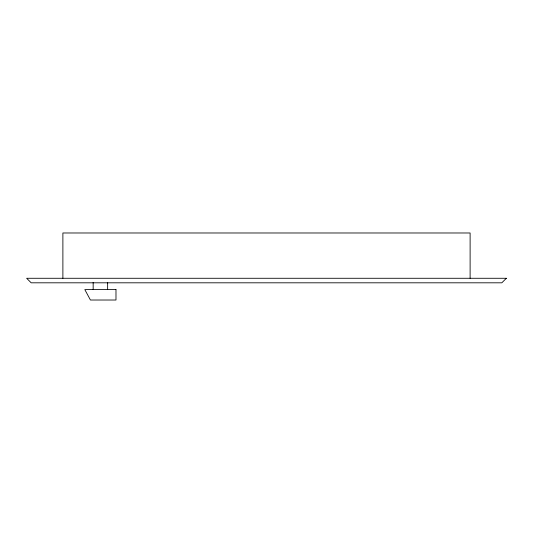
<?xml version="1.0" encoding="UTF-8"?>
<svg xmlns="http://www.w3.org/2000/svg" width="533" height="533" viewBox="0 0 533 533"><rect width="100%" height="100%" fill="white"/><g stroke="black" fill="none" stroke-linecap="round" stroke-linejoin="round"><path stroke-width="0.8" d="M470.113 278.279L470.113 232.981L62.887 232.981L62.887 278.279M107.639 282.357L107.639 289.599M93.162 282.357L93.162 289.599M506.35 278.279L501.82 282.81L31.18 282.81L26.65 278.279L506.35 278.279M115.981 289.599L84.82 289.599L90.43 300.019L115.981 300.019L115.981 289.599"/></g></svg>
